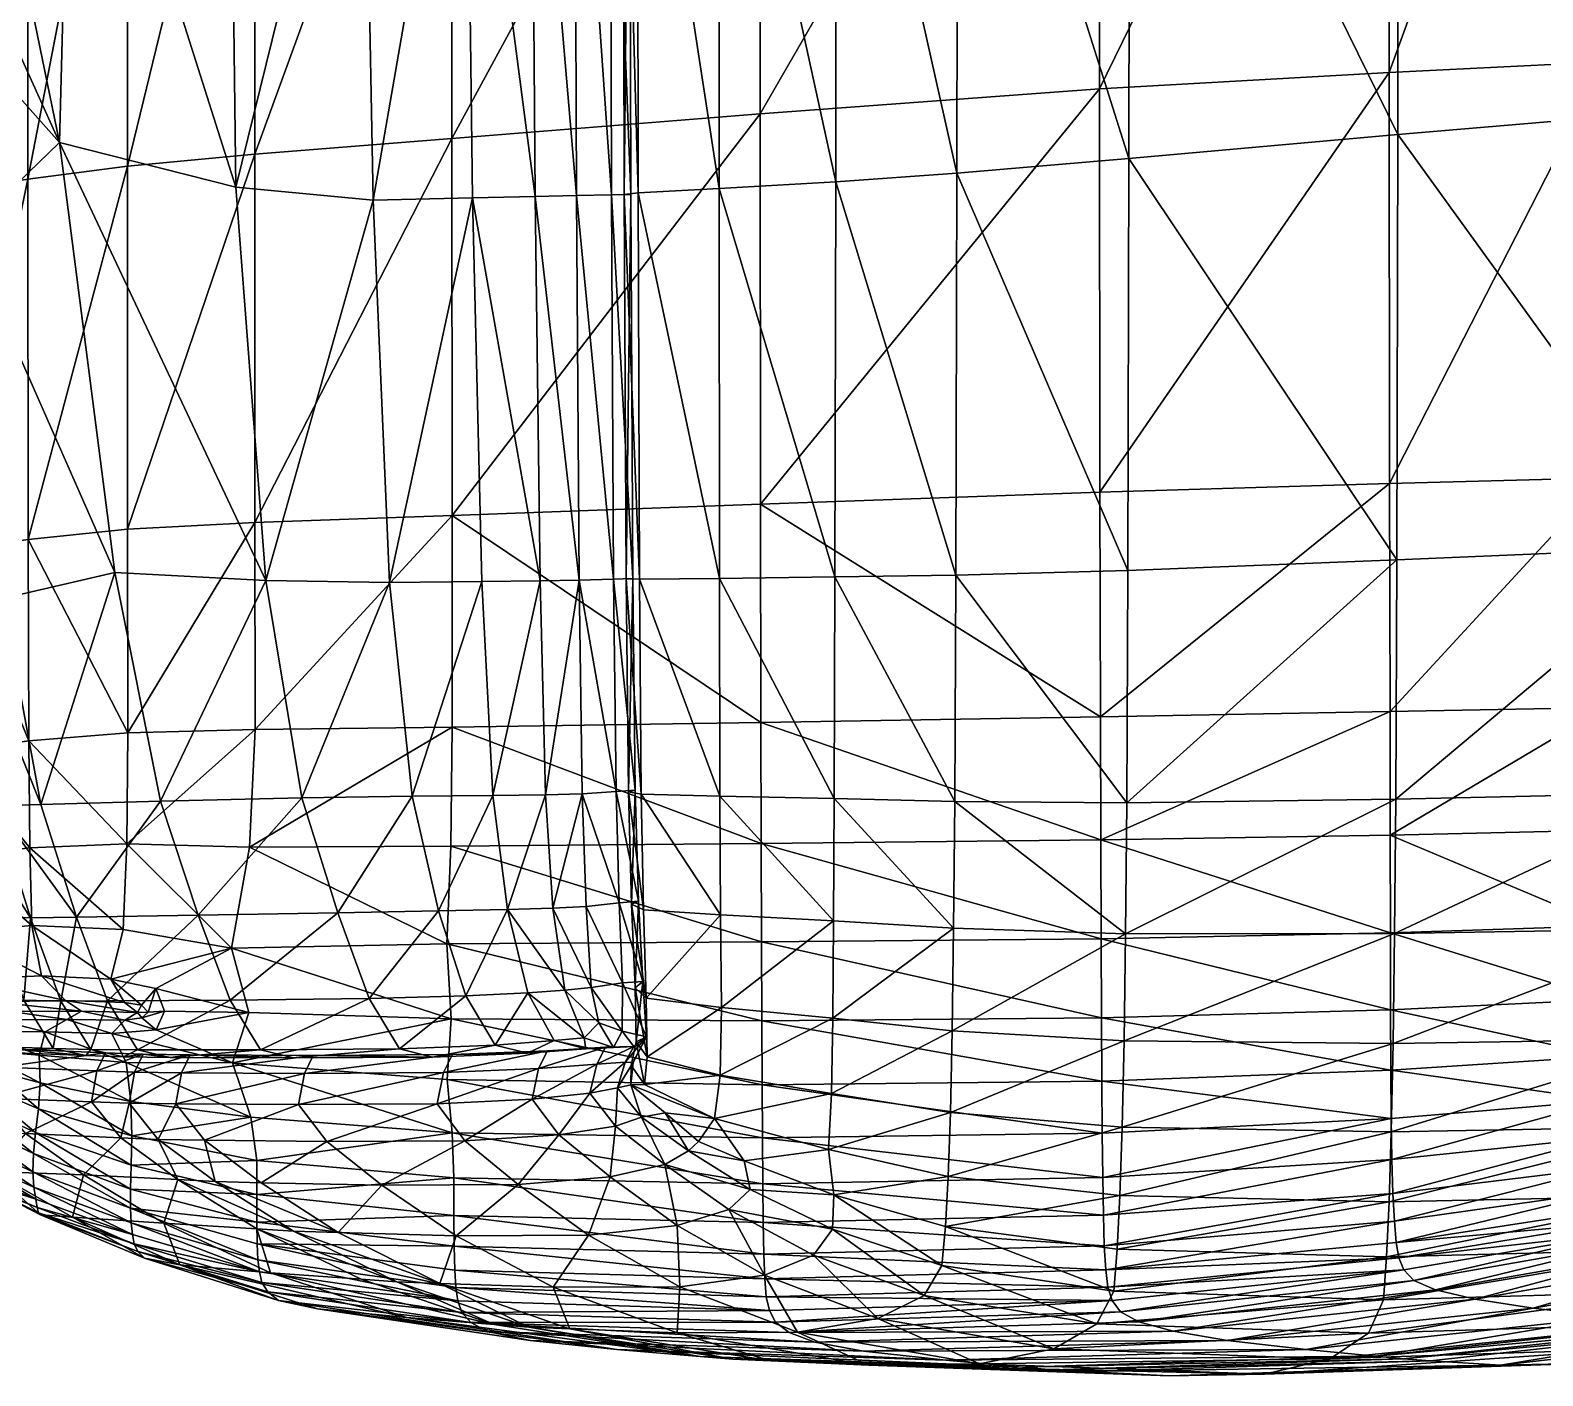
# Model space of a CAD drawing. Header units: centimetres. Extents: x -422 to 422, y -348 to 348.
# Drawn here: x 302.3 to 372.4, y -330 to -267.7 of the extents above; entities that cross this region are included whole.
import ezdxf

# ---------------------------------------------------------------- set-up
doc = ezdxf.new("R2010")
doc.units = ezdxf.units.CM
doc.layers.add('fabric', color=7, linetype='Continuous', true_color=0x911cb1)

msp = doc.modelspace()

# ---------------------------------------------------------------- meshes
at = {"layer": 'fabric', "color": 194, "true_color": 0x551cb1}
mesh = msp.add_polyface(dxfattribs=at)
corners = [(334.243, -275, 156.869), (334.24, -249.95, 156.874), (330.46, -250.354, 154.132), (330.498, -275.205, 154.153), (339.644, -274.685, 159.719), (339.674, -249.327, 159.752), (345.261, -274.285, 161.976), (345.301, -248.513, 162.023), (353.23, -273.615, 163.422), (353.269, -247.227, 163.475), (336.148, -271.533, -297.326), (336.136, -246.373, -297.286), (351.854, -244.314, -297.156), (351.87, -270.379, -297.197), (336.163, -289.615, -297.326), (321.868, -290.147, -297.174), (321.858, -272.677, -297.164), (321.85, -248.422, -297.116), (317.744, -250.994, 111.304), (322.504, -250.787, 136.996), (322.4, -220.229, 136.894), (325.539, -250.659, 148.31), (325.481, -220.025, 148.237), (327.54, -250.589, 151.205), (318.206, -275.544, 111.407), (322.812, -275.436, 137.086), (311.845, -274.941, 68.265), (325.718, -275.369, 148.37), (327.631, -275.327, 151.238), (312.73, -273.411, -296.491), (312.737, -290.476, -296.533), (329.794, -250.509, 152.266), (329.848, -275.272, 152.302), (330.09, -250.536, 151.395), (330.15, -275.277, 151.435), (327.513, -219.915, 151.158), (329.198, -250.556, 151.637), (329.18, -219.869, 151.597), (329.26, -275.296, 151.67)]
mesh.append_faces([[corners[k] for k in face] for face in [(0, 1, 2), (2, 3, 0), (1, 0, 4), (4, 5, 1), (6, 7, 5), (5, 4, 6), (7, 6, 8), (8, 9, 7), (10, 11, 12), (12, 13, 10), (14, 10, 13), (15, 16, 10), (11, 10, 16), (16, 17, 11), (18, 19, 20), (20, 19, 21), (22, 21, 23), (24, 25, 19), (19, 18, 24), (26, 24, 18), (27, 21, 19), (19, 25, 27), (21, 27, 28), (28, 23, 21), (17, 16, 29), (30, 29, 16), (31, 32, 3), (3, 2, 31), (32, 31, 33), (33, 34, 32), (35, 23, 36), (37, 36, 33), (38, 36, 23), (23, 28, 38), (36, 38, 34), (34, 33, 36)]], dxfattribs={"vtx2": -1, "color": 194})
mesh = msp.add_polyface(dxfattribs=at)
corners = [(296.834, -271.797, -278.205), (296.834, -228.413, -278.205), (297.098, -228.413, -276.011), (297.098, -271.797, -276.011), (297.112, -271.797, -273.036), (297.112, -228.413, -273.036), (296.951, -271.797, -268.763), (296.951, -228.413, -268.763), (296.686, -271.797, -262.677), (298.606, -223.511, -279.196), (298.606, -252.044, -279.576), (295.756, -252.44, -271.106), (298.607, -275.122, -280.225), (295.757, -275.574, -272.046), (298.714, -222.16, -27.76), (298.644, -248.427, -28.91), (304.245, -250.987, 14.951), (304.431, -221.632, 18.367), (311.558, -251.116, 70.776), (303.673, -272.873, 4.593), (298.427, -261.259, -32.377), (297.764, -266.207, -40.969), (299.305, -277.084, -34.356), (311.845, -274.941, 68.265), (317.744, -250.994, 111.304), (317.586, -220.558, 111.192), (312.73, -273.411, -296.491), (312.724, -249.735, -296.421), (321.85, -248.422, -297.116), (306.834, -290.785, -294.066), (306.826, -273.962, -293.903), (306.823, -250.628, -293.742), (306.821, -221.665, -293.623), (302.206, -251.419, -287.625), (302.205, -222.748, -287.393), (302.208, -274.559, -287.996), (296.525, -256.879, -46.26), (296.696, -262.49, -48.241), (296.515, -247.47, -46.26), (297.643, -277.712, -49.508)]
mesh.append_faces([[corners[k] for k in face] for face in [(0, 1, 2), (2, 3, 0), (4, 3, 2), (2, 5, 4), (6, 4, 5), (5, 7, 6), (8, 6, 7), (9, 10, 11), (10, 12, 13), (14, 15, 16), (17, 16, 18), (19, 20, 21), (21, 22, 19), (16, 19, 23), (23, 18, 16), (19, 16, 15), (15, 20, 19), (18, 24, 25), (24, 18, 23), (26, 27, 28), (29, 30, 26), (27, 26, 30), (30, 31, 27), (32, 31, 33), (34, 33, 10), (35, 33, 31), (31, 30, 35), (33, 35, 12), (12, 10, 33), (20, 36, 37), (37, 21, 20), (36, 20, 15), (15, 38, 36), (37, 39, 22), (22, 21, 37)]], dxfattribs={"vtx2": -1, "color": 194})
mesh = msp.add_polyface(dxfattribs=at)
corners = [(365.686, -272.493, 163.841), (365.723, -245.187, 163.897), (353.269, -247.227, 163.475), (353.23, -273.615, 163.422), (365.641, -292.195, 163.703), (379.517, -291.616, 163.13), (379.559, -271.325, 163.264), (379.592, -243.124, 163.319), (385.195, -268.461, -295.701), (385.174, -240.905, -295.663), (386.273, -240.759, -295.118), (386.293, -268.398, -295.154), (385.204, -288.079, -295.712), (383.497, -288.124, -296.136), (383.482, -268.581, -296.127), (383.461, -241.144, -296.087), (380.773, -268.793, -296.463), (380.751, -241.532, -296.422), (380.791, -288.226, -296.471), (375.32, -288.403, -296.748), (375.298, -269.127, -296.741), (375.277, -242.123, -296.7), (365.292, -269.616, -296.994), (365.273, -242.975, -296.953), (365.314, -288.67, -296.997), (351.89, -289.063, -297.198), (351.87, -270.379, -297.197), (351.854, -244.314, -297.156), (391.773, -270.522, 161.719), (391.804, -241.771, 161.769), (391.733, -291.143, 161.598), (386.296, -288.077, -295.165), (387.16, -268.363, -294.454), (387.142, -240.65, -294.421), (388.08, -240.573, -293.405), (388.097, -268.35, -293.436), (387.158, -288.101, -294.467), (388.09, -288.145, -293.449), (389.403, -268.355, -291.934), (389.389, -240.522, -291.906)]
mesh.append_faces([[corners[k] for k in face] for face in [(0, 1, 2), (2, 3, 0), (4, 0, 3), (5, 6, 0), (1, 0, 6), (6, 7, 1), (8, 9, 10), (10, 11, 8), (12, 8, 11), (13, 14, 8), (9, 8, 14), (14, 15, 9), (16, 17, 15), (15, 14, 16), (18, 16, 14), (19, 20, 16), (17, 16, 20), (20, 21, 17), (22, 23, 21), (21, 20, 22), (24, 22, 20), (25, 26, 22), (23, 22, 26), (26, 27, 23), (28, 29, 7), (7, 6, 28), (30, 28, 6), (31, 11, 32), (33, 32, 11), (11, 10, 33), (32, 33, 34), (34, 35, 32), (36, 32, 35), (37, 35, 38), (35, 34, 39)]], dxfattribs={"vtx2": -1, "color": 194})
mesh = msp.add_polyface(dxfattribs=at)
corners = [(353.23, -273.615, 163.422), (353.181, -292.69, 163.288), (365.641, -292.195, 163.703), (365.686, -272.493, 163.841), (379.517, -291.616, 163.13), (380.773, -268.793, -296.463), (380.791, -288.226, -296.471), (375.32, -288.403, -296.748), (375.298, -269.127, -296.741), (365.314, -288.67, -296.997), (365.292, -269.616, -296.994), (351.89, -289.063, -297.198), (365.473, -314.606, 162.048), (379.358, -314.392, 161.526), (379.422, -309.288, 162.343), (365.541, -309.518, 162.891), (353.075, -309.526, 162.503), (353.005, -314.488, 161.687), (365.595, -303.292, 163.414), (353.132, -303.46, 163.009), (379.473, -302.983, 162.85), (380.725, -308.898, -296.136), (375.321, -309.16, -296.376), (375.333, -304.722, -296.58), (380.773, -304.554, -296.321), (380.671, -312.181, -295.859), (375.306, -312.576, -296.076), (351.924, -305.181, -296.988), (365.344, -304.951, -296.807), (365.352, -309.485, -296.579), (365.36, -313.044, -296.25), (351.94, -309.767, -296.74), (365.331, -299.23, -296.941), (375.332, -299.035, -296.699), (351.908, -299.471, -297.135), (380.793, -298.905, -296.428)]
mesh.append_faces([[corners[k] for k in face] for face in [(0, 1, 2), (3, 2, 4), (5, 6, 7), (8, 7, 9), (10, 9, 11), (12, 13, 14), (14, 15, 12), (15, 16, 17), (18, 19, 16), (16, 15, 18), (20, 18, 15), (15, 14, 20), (18, 20, 4), (4, 2, 18), (19, 18, 2), (2, 1, 19), (21, 22, 23), (23, 24, 21), (22, 21, 25), (25, 26, 22), (27, 28, 29), (22, 29, 28), (28, 23, 22), (29, 22, 26), (26, 30, 29), (31, 29, 30), (32, 9, 7), (7, 33, 32), (28, 32, 33), (33, 23, 28), (32, 28, 27), (9, 32, 34), (33, 35, 24), (24, 23, 33), (35, 33, 7), (7, 6, 35)]], dxfattribs={"vtx2": -1, "color": 194})
mesh = msp.add_polyface(dxfattribs=at)
corners = [(334.243, -275, 156.869), (334.255, -293.06, 156.807), (339.609, -292.985, 159.624), (339.644, -274.685, 159.719), (345.211, -292.907, 161.857), (345.261, -274.285, 161.976), (353.181, -292.69, 163.288), (353.23, -273.615, 163.422), (351.87, -270.379, -297.197), (351.89, -289.063, -297.198), (336.163, -289.615, -297.326), (334.349, -312.949, 155.804), (339.516, -313.433, 158.396), (339.55, -308.922, 159.025), (334.308, -308.654, 156.324), (353.075, -309.526, 162.503), (345.108, -309.27, 161.149), (345.044, -314.021, 160.413), (345.162, -303.4, 161.606), (339.579, -303.252, 159.414), (353.132, -303.46, 163.009), (334.276, -303.151, 156.642), (351.94, -309.767, -296.74), (336.205, -309.899, -296.855), (336.191, -305.351, -297.11), (351.924, -305.181, -296.988), (351.957, -313.427, -296.388), (336.22, -313.564, -296.496), (365.352, -309.485, -296.579), (365.36, -313.044, -296.25), (351.908, -299.471, -297.135), (365.331, -299.23, -296.941), (365.314, -288.67, -296.997), (336.177, -299.739, -297.261)]
mesh.append_faces([[corners[k] for k in face] for face in [(0, 1, 2), (2, 3, 0), (4, 5, 3), (3, 2, 4), (5, 4, 6), (6, 7, 5), (8, 9, 10), (11, 12, 13), (13, 14, 11), (15, 16, 17), (12, 17, 16), (16, 13, 12), (18, 4, 2), (2, 19, 18), (16, 18, 19), (19, 13, 16), (18, 16, 15), (15, 20, 18), (4, 18, 20), (20, 6, 4), (21, 14, 13), (13, 19, 21), (1, 21, 19), (19, 2, 1), (22, 23, 24), (24, 25, 22), (23, 22, 26), (26, 27, 23), (28, 22, 25), (29, 26, 22), (25, 30, 31), (30, 9, 32), (33, 30, 25), (25, 24, 33), (30, 33, 10), (10, 9, 30)]], dxfattribs={"vtx2": -1, "color": 194})
mesh = msp.add_polyface(dxfattribs=at)
corners = [(297.098, -271.797, -276.011), (297.112, -271.797, -273.036), (297.073, -296.268, -273.035), (298.607, -275.122, -280.225), (298.624, -291.789, -281.042), (295.777, -292.306, -273.265), (306.242, -292.793, 13.3), (303.673, -272.873, 4.593), (299.305, -277.084, -34.356), (301.049, -293.99, -32.341), (313.245, -293.162, 70.501), (311.845, -274.941, 68.265), (312.73, -273.411, -296.491), (312.737, -290.476, -296.533), (306.834, -290.785, -294.066), (302.22, -291.252, -288.44), (302.208, -274.559, -287.996), (306.826, -273.962, -293.903), (312.747, -300.063, -296.518), (312.479, -305.518, -296.403), (306.806, -305.357, -294.284), (306.85, -300.214, -294.193), (302.252, -300.583, -288.89), (302.31, -305.55, -289.389), (298.674, -301.087, -281.93), (298.767, -305.983, -282.976), (308.355, -303.389, 16.227), (302.812, -303.541, -31.642), (294.79, -303.608, -114.476), (299.036, -303.597, -68.485), (297.49, -294.011, -68.153), (295.837, -301.641, -274.635), (300.708, -303.592, -50.376), (299.077, -294.197, -50.18), (297.643, -277.712, -49.508), (296.223, -276.915, -67.105)]
mesh.append_faces([[corners[k] for k in face] for face in [(0, 1, 2), (3, 4, 5), (6, 7, 8), (8, 9, 6), (7, 6, 10), (10, 11, 7), (12, 13, 14), (15, 16, 17), (17, 14, 15), (16, 15, 4), (4, 3, 16), (18, 19, 20), (20, 21, 18), (21, 14, 13), (22, 21, 20), (20, 23, 22), (24, 22, 23), (23, 25, 24), (22, 24, 4), (4, 15, 22), (21, 22, 15), (15, 14, 21), (10, 6, 26), (27, 26, 6), (6, 9, 27), (28, 29, 30), (31, 24, 25), (5, 4, 24), (32, 33, 30), (30, 29, 32), (33, 32, 27), (27, 9, 33), (33, 34, 35), (35, 30, 33), (34, 33, 9), (9, 8, 34)]], dxfattribs={"vtx2": -1, "color": 194})
mesh = msp.add_polyface(dxfattribs=at)
corners = [(334.255, -293.06, 156.807), (334.243, -275, 156.869), (330.498, -275.205, 154.153), (330.559, -293.103, 154.124), (336.148, -271.533, -297.326), (336.163, -289.615, -297.326), (321.868, -290.147, -297.174), (318.206, -275.544, 111.407), (311.845, -274.941, 68.265), (313.245, -293.162, 70.501), (318.965, -293.25, 111.476), (322.812, -275.436, 137.086), (323.253, -293.204, 137.132), (325.956, -293.173, 148.38), (325.718, -275.369, 148.37), (327.76, -293.141, 151.221), (327.631, -275.327, 151.238), (321.858, -272.677, -297.164), (312.737, -290.476, -296.533), (334.276, -303.151, 156.642), (336.177, -299.739, -297.261), (321.877, -299.96, -297.121), (312.747, -300.063, -296.518), (306.85, -300.214, -294.193), (320.016, -303.153, 111.486), (314.902, -303.229, 71.26), (326.193, -303.094, 148.302), (323.759, -303.121, 137.1), (329.848, -275.272, 152.302), (329.933, -293.083, 152.295), (330.15, -275.277, 151.435), (330.243, -293.059, 151.434), (329.354, -293.091, 151.658), (329.26, -275.296, 151.67), (330.635, -303.061, 154.002), (330.039, -302.943, 152.205), (330.36, -302.876, 151.357), (329.469, -302.94, 151.564)]
mesh.append_faces([[corners[k] for k in face] for face in [(0, 1, 2), (2, 3, 0), (4, 5, 6), (7, 8, 9), (9, 10, 7), (11, 7, 10), (10, 12, 11), (13, 14, 11), (11, 12, 13), (14, 13, 15), (15, 16, 14), (17, 6, 18), (19, 0, 3), (20, 21, 6), (6, 5, 20), (18, 22, 23), (22, 18, 6), (6, 21, 22), (12, 10, 24), (10, 9, 25), (15, 13, 26), (13, 12, 27), (28, 29, 3), (3, 2, 28), (29, 28, 30), (30, 31, 29), (32, 33, 16), (16, 15, 32), (33, 32, 31), (31, 30, 33), (34, 3, 29), (35, 29, 31), (31, 36, 35), (37, 32, 15), (32, 37, 36), (36, 31, 32)]], dxfattribs={"vtx2": -1, "color": 194})
mesh = msp.add_polyface(dxfattribs=at)
corners = [(330.559, -293.103, 154.124), (330.635, -303.061, 154.002), (334.276, -303.151, 156.642), (334.308, -308.654, 156.324), (330.733, -308.416, 153.756), (336.205, -309.899, -296.855), (321.62, -309.999, -296.723), (321.818, -305.463, -296.979), (336.191, -305.351, -297.11), (321.877, -299.96, -297.121), (336.177, -299.739, -297.261), (312.479, -305.518, -296.403), (312.747, -300.063, -296.518), (320.016, -303.153, 111.486), (314.902, -303.229, 71.26), (316.578, -308.549, 71.277), (321.235, -308.465, 111.446), (323.759, -303.121, 137.1), (324.435, -308.4, 136.993), (323.253, -293.204, 137.132), (318.965, -293.25, 111.476), (326.193, -303.094, 148.302), (326.536, -308.346, 148.131), (327.902, -303.043, 151.115), (328.08, -308.258, 150.913), (327.76, -293.141, 151.221), (325.956, -293.173, 148.38), (308.355, -303.389, 16.227), (310.105, -308.659, 16.274), (313.245, -293.162, 70.501), (330.039, -302.943, 152.205), (330.176, -308.158, 152.029), (329.933, -293.083, 152.295), (330.36, -302.876, 151.357), (330.509, -308.008, 151.218), (329.469, -302.94, 151.564), (329.607, -308.093, 151.394)]
mesh.append_faces([[corners[k] for k in face] for face in [(0, 1, 2), (3, 2, 1), (1, 4, 3), (5, 6, 7), (7, 8, 5), (9, 10, 8), (8, 7, 9), (11, 7, 6), (11, 12, 9), (9, 7, 11), (13, 14, 15), (15, 16, 13), (17, 13, 16), (16, 18, 17), (13, 17, 19), (14, 13, 20), (21, 17, 18), (18, 22, 21), (23, 21, 22), (22, 24, 23), (21, 23, 25), (17, 21, 26), (14, 27, 28), (28, 15, 14), (27, 14, 29), (30, 31, 4), (4, 1, 30), (32, 30, 1), (31, 30, 33), (33, 34, 31), (25, 23, 35), (36, 35, 23), (23, 24, 36), (35, 36, 34), (34, 33, 35)]], dxfattribs={"vtx2": -1, "color": 194})
mesh = msp.add_polyface(dxfattribs=at)
corners = [(311.655, -310.189, -296.143), (306.635, -309.321, -294.338), (306.806, -305.357, -294.284), (312.479, -305.518, -296.403), (308.146, -312.057, -295.524), (312.458, -313.172, -295.992), (306.05, -311.624, -294.08), (302.4, -309.149, -289.978), (298.911, -309.446, -284.266), (298.767, -305.983, -282.976), (302.31, -305.55, -289.389), (302.843, -311.475, -290.232), (299.422, -311.626, -285.164), (308.355, -303.389, 16.227), (302.812, -303.541, -31.642), (304.472, -308.751, -31.584), (310.105, -308.659, 16.274), (305.905, -312.636, -31.494), (311.583, -312.6, 16.337), (303.747, -312.642, -50.215), (302.332, -308.78, -50.316), (302.02, -312.606, -68.318), (300.625, -308.764, -68.43), (296.288, -308.725, -114.437), (299.036, -303.597, -68.485), (295.95, -306.546, -276.301), (296.126, -309.987, -278.407), (296.685, -312.095, -280.063), (297.633, -312.514, -114.298), (300.708, -303.592, -50.376), (307.486, -312.83, -294.825), (303.959, -312.62, -289.727), (306.683, -312.714, -293.359), (300.613, -312.675, -285.032)]
mesh.append_faces([[corners[k] for k in face] for face in [(0, 1, 2), (2, 3, 0), (4, 0, 5), (0, 4, 6), (6, 1, 0), (7, 8, 9), (9, 10, 7), (1, 7, 10), (10, 2, 1), (7, 1, 6), (6, 11, 7), (8, 7, 11), (11, 12, 8), (13, 14, 15), (15, 16, 13), (17, 18, 16), (16, 15, 17), (19, 17, 15), (15, 20, 19), (21, 19, 20), (20, 22, 21), (23, 22, 24), (25, 9, 8), (26, 8, 12), (12, 27, 26), (28, 21, 22), (22, 23, 28), (20, 29, 24), (24, 22, 20), (29, 20, 15), (15, 14, 29), (6, 4, 30), (12, 11, 31), (11, 6, 32), (27, 12, 33)]], dxfattribs={"vtx2": -1, "color": 194})
mesh = msp.add_polyface(dxfattribs=at)
corners = [(336.22, -313.564, -296.496), (321.829, -313.473, -296.416), (321.62, -309.999, -296.723), (311.688, -315.499, -295.595), (312.458, -313.172, -295.992), (321.644, -316.273, -295.97), (311.655, -310.189, -296.143), (312.479, -305.518, -296.403), (326.536, -308.346, 148.131), (327.091, -312.145, 147.859), (328.319, -312.011, 150.606), (328.08, -308.258, 150.913), (324.435, -308.4, 136.993), (325.387, -312.255, 136.812), (327.988, -314.343, 147.527), (326.6, -314.478, 136.572), (322.5, -312.395, 111.368), (321.235, -308.465, 111.446), (318.032, -312.524, 71.288), (316.578, -308.549, 71.277), (319.437, -314.854, 71.249), (323.862, -314.68, 111.234), (311.583, -312.6, 16.337), (310.105, -308.659, 16.274), (312.988, -314.908, 16.354), (328.061, -314.863, 136.287), (325.372, -315.054, 111.031), (320.965, -315.237, 71.119), (321.886, -315.122, 71.032), (326.29, -314.943, 110.906), (328.981, -314.772, 136.127), (314.515, -315.28, 16.262)]
mesh.append_faces([[corners[k] for k in face] for face in [(0, 1, 2), (3, 4, 1), (1, 5, 3), (2, 6, 7), (6, 2, 1), (1, 4, 6), (8, 9, 10), (10, 11, 8), (9, 8, 12), (12, 13, 9), (14, 9, 13), (13, 15, 14), (16, 13, 12), (12, 17, 16), (18, 16, 17), (17, 19, 18), (16, 18, 20), (20, 21, 16), (13, 16, 21), (21, 15, 13), (22, 18, 19), (19, 23, 22), (18, 22, 24), (24, 20, 18), (14, 15, 25), (26, 25, 15), (15, 21, 26), (27, 26, 21), (21, 20, 27), (26, 27, 28), (28, 29, 26), (25, 26, 29), (29, 30, 25), (31, 27, 20), (20, 24, 31)]], dxfattribs={"vtx2": -1, "color": 194})
mesh = msp.add_polyface(dxfattribs=at)
corners = [(330.856, -312.505, 153.354), (334.349, -312.949, 155.804), (334.308, -308.654, 156.324), (330.733, -308.416, 153.756), (330.907, -315.235, 152.81), (334.293, -316.077, 154.799), (321.829, -313.473, -296.416), (336.22, -313.564, -296.496), (336.236, -316.531, -296.034), (321.62, -309.999, -296.723), (336.205, -309.899, -296.855), (327.091, -312.145, 147.859), (327.988, -314.343, 147.527), (328.671, -313.65, 149.604), (328.319, -312.011, 150.606), (330.175, -315.622, 151.496), (330.404, -314.537, 151.542), (330.876, -314.305, 150.205), (330.268, -315.496, 150.193), (330.351, -312.036, 151.764), (330.176, -308.158, 152.029), (330.509, -308.008, 151.218), (330.701, -311.736, 151.032), (329.884, -315.477, 147.221), (330.288, -314.754, 147.007), (328.981, -314.772, 136.127), (328.572, -315.567, 136.264), (329.354, -314.794, 147.176), (329.757, -314.043, 150.023), (328.061, -314.863, 136.287), (329.772, -311.802, 151.155), (329.607, -308.093, 151.394), (328.08, -308.258, 150.913)]
mesh.append_faces([[corners[k] for k in face] for face in [(0, 1, 2), (2, 3, 0), (1, 0, 4), (4, 5, 1), (6, 7, 8), (9, 10, 7), (11, 12, 13), (13, 14, 11), (15, 16, 17), (17, 18, 15), (19, 16, 4), (4, 0, 19), (20, 19, 0), (0, 3, 20), (19, 20, 21), (21, 22, 19), (16, 19, 22), (22, 17, 16), (23, 18, 17), (17, 24, 23), (24, 25, 26), (27, 28, 13), (13, 12, 27), (29, 27, 12), (27, 29, 25), (25, 24, 27), (28, 27, 24), (24, 17, 28), (30, 31, 32), (32, 14, 30), (28, 30, 14), (14, 13, 28), (30, 28, 17), (17, 22, 30), (31, 30, 22), (22, 21, 31)]], dxfattribs={"vtx2": -1, "color": 194})
mesh = msp.add_polyface(dxfattribs=at)
corners = [(339.558, -321.626, 152.822), (335.41, -320.049, 151.001), (335.683, -321.38, 147.797), (332.828, -319.582, 146.947), (333.284, -319.15, 149.46), (331.732, -320.219, 136.33), (334.698, -322.303, 136.838), (352.047, -322.564, -293.755), (352.016, -320.824, -294.711), (365.421, -319.985, -294.603), (351.994, -318.758, -295.374), (365.39, -318.083, -295.268), (336.266, -321.104, -294.808), (336.251, -318.984, -295.471), (334.03, -318.079, 153.025), (339.309, -319.518, 155.438), (339.447, -316.92, 157.282), (334.293, -316.077, 154.799), (339.516, -313.433, 158.396), (334.349, -312.949, 155.804), (344.861, -320.779, 157.181), (344.732, -323.09, 154.225), (352.812, -321.657, 158.212), (352.918, -318.485, 160.333), (344.963, -317.807, 159.167), (365.39, -318.702, 160.658), (345.044, -314.021, 160.413), (353.005, -314.488, 161.687), (353.075, -309.526, 162.503), (351.974, -316.359, -295.933), (365.372, -315.84, -295.815), (351.957, -313.427, -296.388), (336.236, -316.531, -296.034), (336.22, -313.564, -296.496)]
mesh.append_faces([[corners[k] for k in face] for face in [(0, 1, 2), (3, 2, 1), (1, 4, 3), (2, 3, 5), (5, 6, 2), (7, 8, 9), (8, 10, 11), (12, 8, 7), (8, 12, 13), (13, 10, 8), (4, 1, 14), (15, 14, 1), (1, 0, 15), (14, 15, 16), (16, 17, 14), (18, 19, 17), (17, 16, 18), (20, 15, 0), (0, 21, 20), (20, 22, 23), (23, 24, 20), (15, 20, 24), (24, 16, 15), (25, 23, 22), (26, 27, 28), (26, 18, 16), (16, 24, 26), (27, 26, 24), (24, 23, 27), (11, 10, 29), (30, 29, 31), (32, 29, 10), (10, 13, 32), (29, 32, 33), (33, 31, 29)]], dxfattribs={"vtx2": -1, "color": 194})
mesh = msp.add_polyface(dxfattribs=at)
corners = [(375.632, -322.283, -289.945), (381.084, -321.028, -289.846), (381.251, -321.574, -286.907), (365.421, -319.985, -294.603), (365.39, -318.083, -295.268), (375.312, -317.243, -295.139), (375.353, -318.947, -294.479), (365.467, -321.564, -293.637), (375.422, -320.335, -293.511), (352.047, -322.564, -293.755), (352.016, -320.824, -294.711), (365.532, -322.839, -292.19), (375.515, -321.437, -292.058), (380.686, -318.069, -294.334), (380.63, -316.524, -294.973), (380.789, -319.31, -293.384), (380.926, -320.285, -291.946), (365.29, -321.95, 158.492), (379.185, -321.657, 158.051), (379.279, -318.461, 160.172), (365.39, -318.702, 160.658), (352.812, -321.657, 158.212), (353.005, -314.488, 161.687), (365.473, -314.606, 162.048), (365.541, -309.518, 162.891), (352.918, -318.485, 160.333), (379.358, -314.392, 161.526), (375.3, -315.195, -295.667), (380.632, -314.642, -295.477), (375.306, -312.576, -296.076), (380.671, -312.181, -295.859), (365.372, -315.84, -295.815), (351.974, -316.359, -295.933), (351.957, -313.427, -296.388), (365.36, -313.044, -296.25)]
mesh.append_faces([[corners[k] for k in face] for face in [(0, 1, 2), (3, 4, 5), (5, 6, 3), (7, 3, 6), (6, 8, 7), (3, 7, 9), (4, 3, 10), (11, 7, 8), (8, 12, 11), (13, 6, 5), (5, 14, 13), (6, 13, 15), (15, 8, 6), (12, 16, 1), (1, 0, 12), (16, 12, 8), (8, 15, 16), (17, 18, 19), (19, 20, 17), (21, 17, 20), (22, 23, 24), (23, 22, 25), (25, 20, 23), (26, 23, 20), (20, 19, 26), (27, 28, 14), (14, 5, 27), (28, 27, 29), (29, 30, 28), (31, 27, 5), (5, 4, 31), (32, 31, 4), (33, 34, 31), (27, 31, 34), (34, 29, 27)]], dxfattribs={"vtx2": -1, "color": 194})
mesh = msp.add_polyface(dxfattribs=at)
corners = [(302.743, -315.143, -291.238), (299.775, -314.904, -287.609), (299.823, -314.031, -286.661), (303.01, -314.068, -290.824), (303.747, -312.642, -50.215), (302.02, -312.606, -68.318), (303.388, -314.835, -68.24), (296.038, -314.909, -278.429), (297.512, -314.339, -282.602), (297.999, -315.248, -284.382), (294.738, -314.869, -170.187), (298.974, -314.699, -114.175), (297.633, -312.514, -114.298), (300.762, -313.507, -285.562), (304.024, -313.496, -289.948), (301.416, -313.125, -284.841), (304.701, -313.117, -289.34), (303.959, -312.62, -289.727), (300.613, -312.675, -285.032), (299.422, -311.626, -285.164), (298.232, -313.745, -281.213), (296.536, -314.18, -276.765), (297.064, -313.735, -275.91), (298.822, -313.341, -280.407), (297.945, -313.002, -280.377), (296.685, -312.095, -280.063), (296.129, -313.549, -275.652), (300.462, -315.002, -114.185), (304.894, -315.167, -68.286), (296.202, -315.132, -169.691), (297.11, -314.976, -169.682), (301.373, -314.859, -114.204), (305.812, -315.035, -68.325)]
mesh.append_faces([[corners[k] for k in face] for face in [(0, 1, 2), (2, 3, 0), (4, 5, 6), (7, 8, 9), (1, 9, 8), (8, 2, 1), (10, 11, 12), (5, 12, 11), (11, 6, 5), (13, 14, 3), (3, 2, 13), (14, 13, 15), (15, 16, 14), (17, 18, 19), (18, 17, 16), (16, 15, 18), (20, 13, 2), (2, 8, 20), (21, 20, 8), (20, 21, 22), (22, 23, 20), (13, 20, 23), (23, 15, 13), (18, 24, 25), (24, 18, 15), (15, 23, 24), (26, 24, 23), (23, 22, 26), (27, 28, 6), (6, 11, 27), (29, 27, 11), (27, 29, 30), (30, 31, 27), (28, 27, 31), (31, 32, 28)]], dxfattribs={"vtx2": -1, "color": 194})
mesh = msp.add_polyface(dxfattribs=at)
corners = [(311.688, -315.499, -295.595), (306.761, -315.497, -294.242), (306.109, -314.151, -294.057), (308.16, -313.983, -295.329), (312.458, -313.172, -295.992), (308.537, -313.117, -295.434), (308.146, -312.057, -295.524), (302.743, -315.143, -291.238), (303.01, -314.068, -290.824), (311.583, -312.6, 16.337), (305.905, -312.636, -31.494), (307.291, -314.901, -31.448), (312.988, -314.908, 16.354), (303.388, -314.835, -68.24), (305.126, -314.89, -50.156), (303.747, -312.642, -50.215), (307.492, -313.427, -294.767), (307.792, -313.155, -294.632), (306.705, -313.53, -293.356), (307.289, -313.175, -292.929), (307.486, -312.83, -294.825), (306.683, -312.714, -293.359), (306.05, -311.624, -294.08), (304.024, -313.496, -289.948), (304.701, -313.117, -289.34), (303.959, -312.62, -289.727), (302.843, -311.475, -290.232), (308.811, -315.255, -31.524), (306.64, -315.234, -50.219), (304.894, -315.167, -68.286), (305.812, -315.035, -68.325), (307.562, -315.108, -50.268)]
mesh.append_faces([[corners[k] for k in face] for face in [(0, 1, 2), (2, 3, 0), (4, 0, 3), (3, 5, 4), (4, 5, 6), (1, 7, 8), (8, 2, 1), (9, 10, 11), (11, 12, 9), (13, 14, 15), (10, 15, 14), (14, 11, 10), (16, 17, 5), (5, 3, 16), (18, 16, 3), (3, 2, 18), (16, 18, 19), (19, 17, 16), (20, 21, 22), (17, 20, 6), (6, 5, 17), (20, 17, 19), (19, 21, 20), (23, 18, 2), (2, 8, 23), (18, 23, 24), (24, 19, 18), (21, 25, 26), (25, 21, 19), (19, 24, 25), (12, 11, 27), (28, 27, 11), (11, 14, 28), (29, 28, 14), (14, 13, 29), (30, 31, 28)]], dxfattribs={"vtx2": -1, "color": 194})
mesh = msp.add_polyface(dxfattribs=at)
corners = [(336.266, -321.104, -294.808), (321.944, -320.834, -294.757), (321.866, -318.744, -295.424), (336.251, -318.984, -295.471), (334.03, -318.079, 153.025), (331.743, -317.826, 150.305), (333.284, -319.15, 149.46), (330.788, -316.514, 152.133), (334.293, -316.077, 154.799), (330.907, -315.235, 152.81), (330.147, -316.519, 150.474), (321.644, -316.273, -295.97), (336.236, -316.531, -296.034), (321.829, -313.473, -296.416), (324.934, -321.14, 71.495), (329.202, -320.781, 111.234), (326.821, -318.841, 111.165), (329.445, -318.437, 136.316), (331.732, -320.219, 136.33), (328.253, -316.904, 136.419), (325.573, -317.185, 111.154), (330.651, -318.022, 147.049), (332.828, -319.582, 146.947), (329.54, -316.666, 147.381), (330.175, -315.622, 151.496), (330.268, -315.496, 150.193), (330.404, -314.537, 151.542), (328.572, -315.567, 136.264), (325.877, -315.77, 111.007), (328.981, -314.772, 136.127), (326.29, -314.943, 110.906), (329.884, -315.477, 147.221), (330.288, -314.754, 147.007)]
mesh.append_faces([[corners[k] for k in face] for face in [(0, 1, 2), (2, 3, 0), (4, 5, 6), (7, 4, 8), (8, 9, 7), (4, 7, 10), (10, 5, 4), (11, 12, 3), (3, 2, 11), (12, 11, 13), (14, 15, 16), (17, 16, 15), (15, 18, 17), (16, 17, 19), (19, 20, 16), (21, 17, 18), (18, 22, 21), (5, 21, 22), (22, 6, 5), (21, 5, 10), (10, 23, 21), (17, 21, 23), (23, 19, 17), (24, 25, 10), (10, 7, 24), (26, 24, 7), (7, 9, 26), (27, 28, 20), (20, 19, 27), (28, 27, 29), (29, 30, 28), (31, 27, 19), (19, 23, 31), (25, 31, 23), (23, 10, 25), (27, 31, 32)]], dxfattribs={"vtx2": -1, "color": 194})
mesh = msp.add_polyface(dxfattribs=at)
corners = [(302.64, -322.211, -266.113), (302.708, -322.45, -247.293), (299.275, -320.872, -247.071), (299.272, -320.778, -263.582), (302.577, -321.818, -275.339), (299.209, -320.412, -270.613), (302.803, -322.548, -213.193), (304.287, -322.656, -166.95), (300.547, -320.538, -168.093), (299.203, -320.695, -214.014), (304.794, -320.687, -112.991), (302.493, -321.259, -280.657), (299.096, -319.772, -275.23), (299.029, -318.967, -278.567), (302.442, -320.549, -283.786), (306.997, -322.925, -284.908), (307.061, -323.453, -279.068), (302.699, -317.63, -290.15), (299.719, -316.377, -286.812), (300.63, -315.868, -288.46), (302.785, -316.428, -291.058), (306.995, -320.245, -291.931), (302.568, -318.729, -288.589), (299.327, -317.236, -284.583), (306.963, -322.246, -287.922), (302.474, -319.704, -286.449), (299.101, -318.111, -281.76), (306.967, -321.359, -290.232), (299.775, -314.904, -287.609), (302.743, -315.143, -291.238), (302.11, -318.781, -113.635), (305.162, -317.31, -68.036), (300.747, -317.143, -113.913), (297.865, -318.76, -168.848), (305.415, -315.873, -68.226), (300.985, -315.704, -114.108), (305.812, -315.035, -68.325), (301.373, -314.859, -114.204)]
mesh.append_faces([[corners[k] for k in face] for face in [(0, 1, 2), (2, 3, 0), (4, 0, 3), (3, 5, 4), (6, 7, 8), (8, 9, 6), (1, 6, 9), (9, 2, 1), (10, 8, 7), (11, 12, 13), (13, 14, 11), (15, 11, 14), (16, 4, 11), (12, 11, 4), (4, 5, 12), (17, 18, 19), (19, 20, 17), (21, 22, 17), (18, 17, 22), (22, 23, 18), (24, 14, 25), (26, 25, 14), (14, 13, 26), (25, 26, 23), (23, 22, 25), (27, 25, 22), (28, 29, 20), (20, 19, 28), (8, 10, 30), (31, 32, 30), (33, 30, 32), (34, 35, 32), (32, 31, 34), (35, 34, 36), (36, 37, 35)]], dxfattribs={"vtx2": -1, "color": 194})
mesh = msp.add_polyface(dxfattribs=at)
corners = [(306.995, -320.245, -291.931), (307.036, -318.885, -293.114), (312.826, -320.024, -294.421), (312.543, -318.025, -295.1), (306.99, -317.297, -293.859), (302.699, -317.63, -290.15), (302.785, -316.428, -291.058), (302.568, -318.729, -288.589), (306.967, -321.359, -290.232), (306.761, -315.497, -294.242), (311.688, -315.499, -295.595), (302.743, -315.143, -291.238), (314.749, -317.441, 16.458), (309.063, -317.401, -31.289), (310.401, -319.084, -31.091), (306.513, -318.974, -67.802), (302.11, -318.781, -113.635), (304.794, -320.687, -112.991), (309.167, -320.918, -67.185), (305.162, -317.31, -68.036), (308.246, -319.05, -49.757), (306.9, -317.377, -49.974), (310.889, -321.01, -49.149), (315.027, -315.995, 16.292), (309.329, -315.966, -31.477), (315.438, -315.161, 16.195), (309.733, -315.132, -31.58), (314.515, -315.28, 16.262), (308.811, -315.255, -31.524), (306.64, -315.234, -50.219), (304.894, -315.167, -68.286), (305.812, -315.035, -68.325), (307.562, -315.108, -50.268), (307.16, -315.943, -50.166), (305.415, -315.873, -68.226)]
mesh.append_faces([[corners[k] for k in face] for face in [(0, 1, 2), (3, 2, 1), (1, 4, 3), (1, 5, 6), (6, 4, 1), (5, 1, 0), (7, 0, 8), (9, 10, 3), (3, 4, 9), (11, 9, 4), (4, 6, 11), (12, 13, 14), (15, 16, 17), (17, 18, 15), (16, 15, 19), (20, 14, 13), (13, 21, 20), (15, 20, 21), (21, 19, 15), (20, 15, 18), (18, 22, 20), (14, 20, 22), (23, 24, 13), (25, 26, 24), (27, 28, 26), (29, 30, 31), (28, 29, 32), (32, 26, 28), (33, 34, 19), (19, 21, 33), (24, 33, 21), (21, 13, 24), (33, 24, 26), (26, 32, 33), (34, 33, 32), (32, 31, 34)]], dxfattribs={"vtx2": -1, "color": 194})
mesh = msp.add_polyface(dxfattribs=at)
corners = [(313.061, -325.678, -269.274), (312.94, -325.193, -280.712), (322.136, -326.537, -281.14), (313.329, -326.109, -247.769), (322.322, -327.065, -269.558), (313.833, -326.511, -211.503), (315.626, -326.904, -163.709), (309.256, -324.863, -165.471), (322.734, -327.53, -247.534), (323.509, -327.96, -210.089), (313.453, -325.228, -109.871), (317.653, -325.529, -63.882), (312.824, -323.199, -65.844), (318.62, -321.168, 16.95), (313.02, -321.06, -30.55), (316.597, -323.371, -29.332), (322.04, -325.922, -287.259), (312.872, -324.63, -286.775), (312.84, -323.894, -289.745), (312.826, -322.893, -291.901), (312.824, -321.609, -293.405), (321.954, -322.575, -293.788), (321.97, -323.998, -292.337), (312.826, -320.024, -294.421), (312.543, -318.025, -295.1), (321.866, -318.744, -295.424), (321.944, -320.834, -294.757), (311.688, -315.499, -295.595), (316.066, -319.153, 16.601), (310.401, -319.084, -31.091), (321.179, -317.4, 71.272), (314.749, -317.441, 16.458), (323.825, -327.623, -61.402), (319.757, -327.308, -107.623), (309.167, -320.918, -67.185), (314.518, -323.306, -47.79), (319.307, -325.648, -45.775), (321.308, -325.726, -27.523), (310.889, -321.01, -49.149), (309.063, -317.401, -31.289), (315.027, -315.995, 16.292), (321.472, -315.955, 71.125), (321.886, -315.122, 71.032), (315.438, -315.161, 16.195), (309.329, -315.966, -31.477), (308.811, -315.255, -31.524), (314.515, -315.28, 16.262), (312.988, -314.908, 16.354), (309.733, -315.132, -31.58), (320.965, -315.237, 71.119)]
mesh.append_faces([[corners[k] for k in face] for face in [(0, 1, 2), (3, 0, 4), (5, 6, 7), (5, 3, 8), (6, 5, 9), (10, 11, 12), (13, 14, 15), (16, 17, 18), (2, 1, 17), (19, 20, 21), (18, 19, 22), (23, 24, 25), (20, 23, 26), (25, 24, 27), (28, 29, 14), (14, 13, 28), (30, 31, 28), (29, 28, 31), (32, 11, 10), (33, 10, 7), (7, 6, 33), (34, 12, 35), (36, 35, 12), (12, 11, 36), (35, 36, 37), (37, 15, 35), (38, 35, 15), (15, 14, 38), (39, 31, 40), (41, 40, 31), (42, 43, 40), (44, 40, 43), (45, 46, 47), (48, 43, 46), (49, 46, 43)]], dxfattribs={"vtx2": -1, "color": 194})
mesh = msp.add_polyface(dxfattribs=at)
corners = [(322.136, -326.537, -281.14), (322.322, -327.065, -269.558), (313.061, -325.678, -269.274), (322.734, -327.53, -247.534), (313.329, -326.109, -247.769), (323.509, -327.96, -210.089), (313.833, -326.511, -211.503), (325.486, -328.372, -161.034), (315.626, -326.904, -163.709), (325.427, -327.747, -43.203), (327.328, -327.83, -25.209), (321.308, -325.726, -27.523), (319.307, -325.648, -45.775), (323.825, -327.623, -61.402), (317.653, -325.529, -63.882), (322.052, -323.519, 17.734), (316.597, -323.371, -29.332), (326.548, -325.904, 18.902), (328.186, -323.496, 71.873), (324.934, -321.14, 71.495), (318.62, -321.168, 16.95), (312.84, -323.894, -289.745), (321.997, -325.111, -290.222), (322.04, -325.922, -287.259), (312.872, -324.63, -286.775), (321.954, -322.575, -293.788), (321.97, -323.998, -292.337), (312.826, -322.893, -291.901), (321.866, -318.744, -295.424), (321.944, -320.834, -294.757), (312.826, -320.024, -294.421), (312.824, -321.609, -293.405), (311.688, -315.499, -295.595), (321.644, -316.273, -295.97), (326.821, -318.841, 111.165), (322.465, -319.119, 71.345), (325.573, -317.185, 111.154), (321.179, -317.4, 71.272), (316.066, -319.153, 16.601), (313.453, -325.228, -109.871), (319.757, -327.308, -107.623), (329.501, -328.787, -104.181), (325.877, -315.77, 111.007), (321.472, -315.955, 71.125), (326.29, -314.943, 110.906), (321.886, -315.122, 71.032), (314.749, -317.441, 16.458), (315.027, -315.995, 16.292), (315.438, -315.161, 16.195), (320.965, -315.237, 71.119)]
mesh.append_faces([[corners[k] for k in face] for face in [(0, 1, 2), (1, 3, 4), (3, 5, 6), (5, 7, 8), (9, 10, 11), (11, 12, 9), (13, 9, 12), (12, 14, 13), (15, 16, 11), (11, 17, 15), (15, 18, 19), (19, 20, 15), (16, 15, 20), (21, 22, 23), (24, 23, 0), (25, 26, 27), (26, 22, 21), (28, 29, 30), (29, 25, 31), (32, 33, 28), (34, 35, 19), (35, 34, 36), (36, 37, 35), (35, 38, 20), (20, 19, 35), (38, 35, 37), (39, 40, 13), (41, 40, 8), (8, 7, 41), (42, 43, 37), (37, 36, 42), (43, 42, 44), (44, 45, 43), (46, 37, 43), (47, 43, 45), (48, 45, 49)]], dxfattribs={"vtx2": -1, "color": 194})
mesh = msp.add_polyface(dxfattribs=at)
corners = [(302.64, -322.211, -266.113), (302.577, -321.818, -275.339), (307.061, -323.453, -279.068), (307.145, -323.887, -268.281), (302.708, -322.45, -247.293), (307.31, -324.247, -247.682), (313.061, -325.678, -269.274), (313.329, -326.109, -247.769), (312.94, -325.193, -280.712), (309.256, -324.863, -165.471), (307.61, -324.554, -212.41), (313.833, -326.511, -211.503), (302.803, -322.548, -213.193), (304.287, -322.656, -166.95), (308.52, -322.928, -111.699), (313.453, -325.228, -109.871), (312.824, -323.199, -65.844), (309.167, -320.918, -67.185), (304.794, -320.687, -112.991), (312.872, -324.63, -286.775), (306.997, -322.925, -284.908), (306.963, -322.246, -287.922), (312.84, -323.894, -289.745), (312.826, -322.893, -291.901), (306.967, -321.359, -290.232), (312.824, -321.609, -293.405), (306.995, -320.245, -291.931), (312.826, -320.024, -294.421), (302.442, -320.549, -283.786), (302.493, -321.259, -280.657), (302.474, -319.704, -286.449), (314.518, -323.306, -47.79), (310.889, -321.01, -49.149), (313.02, -321.06, -30.55), (310.401, -319.084, -31.091)]
mesh.append_faces([[corners[k] for k in face] for face in [(0, 1, 2), (2, 3, 0), (4, 0, 3), (3, 5, 4), (6, 7, 5), (5, 3, 6), (8, 6, 3), (3, 2, 8), (9, 10, 11), (7, 11, 10), (10, 5, 7), (12, 4, 5), (5, 10, 12), (13, 12, 10), (10, 9, 13), (14, 13, 9), (9, 15, 14), (16, 14, 15), (14, 16, 17), (17, 18, 14), (13, 14, 18), (19, 20, 21), (21, 22, 19), (20, 19, 8), (8, 2, 20), (23, 22, 21), (21, 24, 23), (25, 23, 24), (24, 26, 25), (27, 25, 26), (28, 21, 20), (29, 20, 2), (30, 24, 21), (31, 32, 17), (32, 33, 34)]], dxfattribs={"vtx2": -1, "color": 194})
mesh = msp.add_polyface(dxfattribs=at)
corners = [(336.861, -327.527, -269.597), (337.495, -328.004, -246.958), (322.734, -327.53, -247.534), (322.322, -327.065, -269.558), (336.573, -326.985, -281.225), (322.136, -326.537, -281.14), (338.679, -328.443, -207.787), (323.509, -327.96, -210.089), (340.927, -328.862, -156.814), (325.486, -328.372, -161.034), (344.755, -329.279, -98.771), (329.501, -328.787, -104.181), (325.427, -327.747, -43.203), (323.825, -327.623, -61.402), (333.365, -329.105, -57.561), (334.886, -329.23, -39.205), (327.328, -327.83, -25.209), (336.636, -329.314, -21.615), (328.186, -323.496, 71.873), (322.052, -323.519, 17.734), (326.548, -325.904, 18.902), (332.429, -325.878, 72.438), (332.297, -328.021, 20.399), (321.308, -325.726, -27.523), (332.3, -323.049, 111.553), (334.698, -322.303, 136.838), (331.732, -320.219, 136.33), (329.202, -320.781, 111.234), (324.934, -321.14, 71.495), (336.426, -326.353, -287.36), (322.04, -325.922, -287.259), (321.997, -325.111, -290.222), (336.36, -325.517, -290.321), (321.97, -323.998, -292.337), (336.315, -324.367, -292.422), (321.954, -322.575, -293.788), (336.285, -322.897, -293.855), (321.944, -320.834, -294.757), (336.266, -321.104, -294.808), (319.757, -327.308, -107.623)]
mesh.append_faces([[corners[k] for k in face] for face in [(0, 1, 2), (2, 3, 0), (4, 0, 3), (3, 5, 4), (6, 7, 2), (2, 1, 6), (8, 9, 7), (10, 11, 9), (12, 13, 14), (14, 15, 12), (16, 12, 15), (15, 17, 16), (18, 19, 20), (20, 21, 18), (22, 16, 17), (21, 20, 22), (16, 22, 20), (20, 23, 16), (24, 18, 21), (24, 25, 26), (26, 27, 24), (18, 24, 27), (27, 28, 18), (29, 30, 31), (31, 32, 29), (30, 29, 4), (4, 5, 30), (33, 34, 32), (32, 31, 33), (34, 33, 35), (35, 36, 34), (37, 38, 36), (36, 35, 37), (39, 11, 14), (14, 13, 39)]], dxfattribs={"vtx2": -1, "color": 194})
mesh = msp.add_polyface(dxfattribs=at)
corners = [(352.451, -326.514, -281.126), (352.844, -327.041, -269.509), (336.861, -327.527, -269.597), (353.698, -327.509, -246.312), (337.495, -328.004, -246.958), (355.286, -327.945, -205.443), (338.679, -328.443, -207.787), (357.803, -328.364, -152.56), (340.927, -328.862, -156.814), (361.442, -328.781, -93.326), (344.755, -329.279, -98.771), (364.666, -329.101, -45.433), (348.3, -329.599, -51.517), (336.636, -329.314, -21.615), (351.208, -329.808, -15.964), (355.106, -330.003, 26.32), (341.186, -329.507, 22.711), (359.509, -329.933, 75.612), (346.302, -329.444, 74.155), (349.751, -328.758, 113.104), (341.596, -327.354, 112.565), (343.738, -326.282, 138.316), (351.753, -327.592, 138.868), (362.537, -329.226, 113.587), (364.33, -328.028, 139.079), (344.57, -324.893, 150.07), (352.531, -326.089, 150.757), (344.732, -323.09, 154.225), (352.684, -324.145, 155.096), (365.029, -326.487, 150.922), (365.17, -324.497, 155.323), (336.36, -325.517, -290.321), (352.158, -325.095, -290.215), (352.25, -325.901, -287.256), (336.426, -326.353, -287.36), (365.734, -324.547, -287.121), (352.092, -323.985, -292.319), (365.532, -322.839, -292.19), (352.047, -322.564, -293.755), (365.467, -321.564, -293.637), (336.315, -324.367, -292.422), (336.285, -322.897, -293.855), (352.812, -321.657, 158.212), (344.861, -320.779, 157.181), (365.935, -329.226, -26.576), (349.695, -329.724, -32.912), (367.211, -329.311, -10.278), (334.886, -329.23, -39.205)]
mesh.append_faces([[corners[k] for k in face] for face in [(0, 1, 2), (1, 3, 4), (4, 3, 5), (6, 5, 7), (7, 8, 6), (9, 10, 8), (8, 7, 9), (11, 12, 10), (13, 14, 15), (16, 15, 17), (17, 18, 16), (18, 19, 20), (21, 20, 19), (19, 22, 21), (23, 19, 18), (18, 17, 23), (24, 22, 19), (25, 21, 22), (22, 26, 25), (27, 25, 26), (26, 28, 27), (29, 26, 22), (30, 28, 26), (31, 32, 33), (34, 33, 0), (35, 33, 32), (32, 36, 37), (36, 38, 39), (40, 36, 32), (41, 38, 36), (42, 43, 27), (27, 28, 42), (44, 45, 12), (46, 14, 45), (47, 45, 14)]], dxfattribs={"vtx2": -1, "color": 194})
mesh = msp.add_polyface(dxfattribs=at)
corners = [(336.861, -327.527, -269.597), (336.573, -326.985, -281.225), (352.451, -326.514, -281.126), (337.495, -328.004, -246.958), (352.844, -327.041, -269.509), (355.286, -327.945, -205.443), (338.679, -328.443, -207.787), (323.509, -327.96, -210.089), (340.927, -328.862, -156.814), (325.486, -328.372, -161.034), (344.755, -329.279, -98.771), (329.501, -328.787, -104.181), (348.3, -329.599, -51.517), (333.365, -329.105, -57.561), (355.106, -330.003, 26.32), (341.186, -329.507, 22.711), (336.636, -329.314, -21.615), (332.297, -328.021, 20.399), (337.872, -327.976, 73.148), (346.302, -329.444, 74.155), (332.429, -325.878, 72.438), (336.352, -325.341, 112.028), (332.3, -323.049, 111.553), (334.698, -322.303, 136.838), (338.611, -324.415, 137.586), (341.596, -327.354, 112.565), (343.738, -326.282, 138.316), (344.57, -324.893, 150.07), (344.732, -323.09, 154.225), (339.558, -321.626, 152.822), (339.503, -323.217, 149.028), (335.683, -321.38, 147.797), (352.25, -325.901, -287.256), (336.426, -326.353, -287.36), (336.36, -325.517, -290.321), (352.158, -325.095, -290.215), (336.315, -324.367, -292.422), (352.092, -323.985, -292.319), (336.285, -322.897, -293.855), (352.047, -322.564, -293.755), (336.266, -321.104, -294.808), (349.695, -329.724, -32.912), (334.886, -329.23, -39.205), (351.208, -329.808, -15.964)]
mesh.append_faces([[corners[k] for k in face] for face in [(0, 1, 2), (3, 0, 4), (5, 6, 3), (7, 6, 8), (9, 8, 10), (11, 10, 12), (12, 13, 11), (14, 15, 16), (16, 15, 17), (18, 17, 15), (15, 19, 18), (17, 18, 20), (20, 21, 22), (23, 22, 21), (21, 24, 23), (25, 26, 24), (24, 21, 25), (18, 25, 21), (21, 20, 18), (25, 18, 19), (27, 28, 29), (29, 30, 27), (26, 27, 30), (30, 24, 26), (31, 30, 29), (30, 31, 23), (23, 24, 30), (32, 33, 34), (2, 1, 33), (35, 34, 36), (37, 36, 38), (39, 38, 40), (41, 42, 13), (13, 12, 41), (43, 16, 42)]], dxfattribs={"vtx2": -1, "color": 194})
mesh = msp.add_polyface(dxfattribs=at)
corners = [(344.755, -329.279, -98.771), (361.442, -328.781, -93.326), (364.666, -329.101, -45.433), (370.456, -329.505, 29.937), (355.106, -330.003, 26.32), (351.208, -329.808, -15.964), (367.211, -329.311, -10.278), (374.144, -329.443, 77.009), (359.509, -329.933, 75.612), (376.749, -328.757, 113.876), (362.537, -329.226, 113.587), (378.33, -327.592, 138.938), (364.33, -328.028, 139.079), (349.751, -328.758, 113.104), (369.28, -326.451, -203.902), (371.968, -326.87, -149.784), (357.803, -328.364, -152.56), (355.286, -327.945, -205.443), (367.432, -326.024, -245.866), (353.698, -327.509, -246.312), (366.435, -325.583, -269.409), (365.974, -325.099, -281.003), (376.039, -323.383, -280.889), (352.844, -327.041, -269.509), (352.451, -326.514, -281.126), (375.484, -327.287, -89.777), (351.753, -327.592, 138.868), (365.029, -326.487, 150.922), (378.948, -326.089, 150.594), (352.531, -326.089, 150.757), (365.17, -324.497, 155.323), (352.158, -325.095, -290.215), (365.62, -323.827, -290.079), (365.734, -324.547, -287.121), (375.771, -322.901, -286.993), (352.25, -325.901, -287.256), (365.532, -322.839, -292.19), (375.515, -321.437, -292.058), (365.467, -321.564, -293.637), (352.092, -323.985, -292.319), (365.29, -321.95, 158.492), (352.812, -321.657, 158.212), (352.684, -324.145, 155.096), (348.3, -329.599, -51.517), (365.935, -329.226, -26.576), (349.695, -329.724, -32.912)]
mesh.append_faces([[corners[k] for k in face] for face in [(0, 1, 2), (3, 4, 5), (5, 6, 3), (4, 3, 7), (7, 8, 4), (9, 10, 8), (11, 12, 10), (13, 10, 12), (14, 15, 16), (16, 17, 14), (18, 14, 17), (17, 19, 18), (20, 21, 22), (20, 18, 19), (19, 23, 20), (21, 20, 23), (23, 24, 21), (2, 1, 25), (15, 25, 1), (1, 16, 15), (26, 12, 27), (28, 27, 12), (29, 27, 30), (31, 32, 33), (34, 33, 32), (22, 21, 33), (35, 33, 21), (21, 24, 35), (32, 36, 37), (36, 32, 31), (38, 36, 39), (40, 41, 42), (42, 30, 40), (43, 2, 44), (45, 44, 6)]], dxfattribs={"vtx2": -1, "color": 194})
mesh = msp.add_polyface(dxfattribs=at)
corners = [(359.509, -329.933, 75.612), (374.144, -329.443, 77.009), (376.749, -328.757, 113.876), (362.537, -329.226, 113.587), (378.33, -327.592, 138.938), (369.28, -326.451, -203.902), (367.432, -326.024, -245.866), (377.632, -324.227, -245.566), (379.643, -324.643, -202.913), (371.968, -326.87, -149.784), (382.438, -325.061, -148.014), (376.039, -323.383, -280.889), (376.545, -323.816, -269.319), (366.435, -325.583, -269.409), (382.085, -322.404, -269.262), (383.235, -322.794, -245.36), (381.545, -322.006, -280.817), (375.484, -327.287, -89.777), (378.501, -327.606, -41.47), (385.877, -325.478, -87.518), (364.666, -329.101, -45.433), (370.456, -329.505, 29.937), (383.636, -328.012, 32.274), (380.812, -327.816, -6.581), (367.211, -329.311, -10.278), (386.859, -327.972, 77.837), (364.33, -328.028, 139.079), (378.948, -326.089, 150.594), (365.029, -326.487, 150.922), (379.074, -324.145, 154.934), (365.17, -324.497, 155.323), (381.251, -321.574, -286.907), (375.771, -322.901, -286.993), (375.632, -322.283, -289.945), (365.62, -323.827, -290.079), (365.734, -324.547, -287.121), (375.515, -321.437, -292.058), (379.185, -321.657, 158.051), (365.29, -321.95, 158.492), (379.689, -327.732, -22.449), (365.935, -329.226, -26.576)]
mesh.append_faces([[corners[k] for k in face] for face in [(0, 1, 2), (3, 2, 4), (5, 6, 7), (7, 8, 5), (9, 5, 8), (8, 10, 9), (11, 12, 13), (6, 13, 12), (12, 7, 6), (14, 15, 7), (7, 12, 14), (16, 14, 12), (12, 11, 16), (8, 7, 15), (17, 9, 10), (18, 17, 19), (17, 18, 20), (1, 21, 22), (23, 22, 21), (21, 24, 23), (2, 1, 25), (26, 4, 27), (28, 27, 29), (29, 30, 28), (31, 32, 33), (32, 31, 16), (16, 11, 32), (34, 33, 32), (35, 32, 11), (36, 33, 34), (37, 38, 30), (30, 29, 37), (39, 40, 20), (20, 18, 39), (40, 39, 23), (23, 24, 40)]], dxfattribs={"vtx2": -1, "color": 194})

doc.saveas('drawing.dxf')
